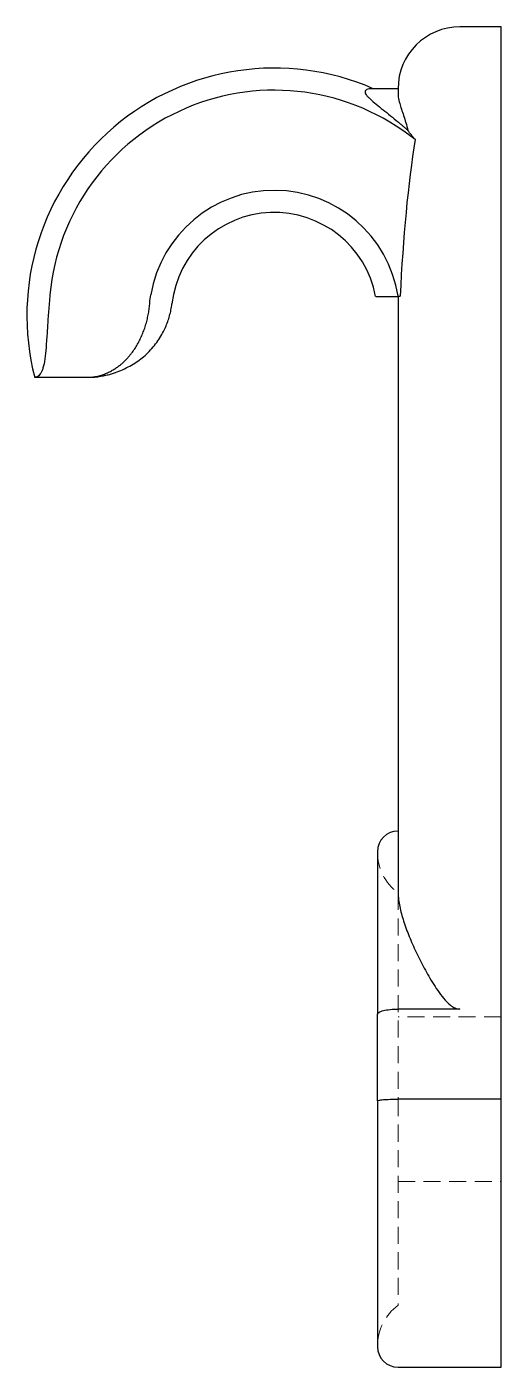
# Model space of a CAD drawing. Header units: millimetres. Extents: x 63 to 241, y 7 to 176.
# Drawn here: x 205.3 to 240.7, y 7 to 107 of the extents above.
import ezdxf

# ---------------------------------------------------------------- set-up
doc = ezdxf.new("R2010")
doc.units = ezdxf.units.MM
doc.linetypes.add('HIDDEN', pattern=[1.905, 1.27, -0.635])

msp = doc.modelspace()

# ---------------------------------------------------------------- linework, layer by layer
at = {"color": 7, "linetype": 'Continuous', "lineweight": 25}
for p, q in [((240.69, 107), (237.62, 107)), ((240.69, 101.9), (240.69, 107)), ((233, 102.38), (231.15, 102.38)), ((233, 102.38), (233, 102.09)), ((240.69, 27), (240.69, 101.9)), ((233, 86.89), (233, 42.51)), ((233.16, 86.89), (233, 86.89)), ((205.89, 80.85), (209.79, 80.85)), ((231.46, 45.46), (231.46, 33.33)), ((237.62, 33.72), (233, 33.72)), ((240.69, 27), (233, 27)), ((240.69, 7), (240.69, 27)), ((231.46, 26.87), (231.46, 8.54)), ((233, 7), (240.69, 7))]:
    msp.add_line(p, q, dxfattribs=at)
at = {"color": 7, "linetype": 'HIDDEN', "lineweight": 18}
for p, q in [((233, 42.38), (233, 27)), ((240.69, 33.15), (233, 33.15)), ((233, 27), (233, 11.62)), ((233, 20.85), (240.69, 20.85))]:
    msp.add_line(p, q, dxfattribs=at)
at = {"color": 7, "linetype": 'Continuous', "lineweight": 25}
for centre, radius, start, end in [((237.62, 102.38), 4.62, 90, 180), ((223.77, 85.46), 18.46, 66.4435, 194.4775), ((223.77, 85.46), 16.81, 51.3425, 174.7497), ((223.77, 85.46), 9.34, 8.8198, 170.5204), ((223.77, 85.46), 7.69, 10.7308, 173.5221), ((233, 45.46), 1.54, 90, 180), ((233, 8.54), 1.54, 180, 270)]:
    msp.add_arc(centre, radius, start, end, dxfattribs=at)
at = {"color": 7, "linetype": 'HIDDEN', "lineweight": 18}
for centre, start, end in [((235.31, 45.46), 180, 233.1301), ((235.31, 8.54), 126.8699, 180)]:
    msp.add_arc(centre, 3.85, start, end, dxfattribs=at)
at = {"color": 7, "linetype": 'Continuous', "lineweight": 25}
msp.add_ellipse((237.62, 79.94), major_axis=(0, 27.06), ratio=0.170541, start_param=0.810329, end_param=1.310814, dxfattribs=at)
for points, knots in [([(231.15, 102.38), (230.99, 102.38), (230.86, 102.37), (230.7, 102.33), (230.65, 102.31), (230.58, 102.26), (230.56, 102.23), (230.54, 102.16), (230.54, 102.12), (230.57, 102.03), (230.59, 101.99), (230.66, 101.88), (230.7, 101.83), (230.81, 101.72), (230.87, 101.66), (231.06, 101.48), (231.21, 101.35), (231.53, 101.09), (231.7, 100.95), (232.24, 100.53), (232.62, 100.22), (233, 99.9)], [0, 0, 0, 0, 0.125, 0.125, 0.1875, 0.1875, 0.25, 0.25, 0.3125, 0.3125, 0.375, 0.375, 0.4375, 0.4375, 0.5, 0.5, 0.625, 0.625, 0.75, 0.75, 1, 1, 1, 1]), ([(233, 102.09), (233, 102), (233, 101.88), (233.04, 101.61), (233.07, 101.46), (233.12, 101.29)], [0, 0, 0, 0, 0.5, 0.5, 1, 1, 1, 1]), ([(233.12, 101.29), (233.2, 101.02), (233.3, 100.71), (233.52, 100.04), (233.64, 99.67), (233.74, 99.26)], [0, 0, 0, 0, 0.5, 0.5, 1, 1, 1, 1]), ([(233.74, 99.26), (233.68, 99.32), (233.55, 99.43), (233.37, 99.59), (233.18, 99.75), (233.06, 99.85), (233, 99.9)], [0, 0, 0, 0, 0.252506, 0.503257, 0.75238, 1, 1, 1, 1]), ([(207.03, 87), (206.99, 86.59), (206.96, 86.19), (206.91, 85.6), (206.9, 85.4), (206.87, 85.01), (206.86, 84.82), (206.83, 84.26), (206.8, 83.9), (206.76, 83.23), (206.73, 82.91), (206.67, 82.34), (206.63, 82.09), (206.57, 81.75), (206.54, 81.65), (206.49, 81.46), (206.46, 81.38), (206.39, 81.23), (206.35, 81.16), (206.28, 81.05), (206.24, 81), (206.1, 80.88), (206, 80.85), (205.89, 80.85)], [0, 0, 0, 0, 0.125, 0.125, 0.1875, 0.1875, 0.25, 0.25, 0.375, 0.375, 0.5, 0.5, 0.625, 0.625, 0.6875, 0.6875, 0.75, 0.75, 0.8125, 0.8125, 0.875, 0.875, 1, 1, 1, 1]), ([(209.79, 80.85), (209.85, 80.85), (209.98, 80.85), (210.17, 80.86), (210.35, 80.89), (210.53, 80.92), (210.7, 80.96), (210.87, 81.01), (211.03, 81.06), (211.18, 81.12), (211.33, 81.19), (211.48, 81.26), (211.62, 81.33), (211.75, 81.41), (211.88, 81.49), (212, 81.57), (212.12, 81.65), (212.23, 81.74), (212.34, 81.82), (212.44, 81.91), (212.53, 82), (212.63, 82.08), (212.71, 82.17), (212.82, 82.29), (212.96, 82.44), (213.15, 82.68), (213.36, 82.97), (213.57, 83.31), (213.76, 83.67), (213.92, 84.04), (214.07, 84.42), (214.2, 84.81), (214.3, 85.2), (214.38, 85.6), (214.45, 86), (214.47, 86.27), (214.48, 86.4)], [0, 0, 0, 0, 0.030682, 0.060613, 0.089795, 0.118228, 0.145911, 0.172846, 0.199032, 0.224469, 0.249159, 0.273102, 0.296297, 0.318746, 0.34045, 0.361407, 0.38162, 0.401089, 0.419815, 0.437799, 0.455041, 0.471544, 0.487308, 0.502335, 0.535365, 0.567529, 0.615886, 0.662928, 0.708712, 0.753303, 0.796769, 0.839183, 0.880626, 0.921181, 0.96094, 1, 1, 1, 1]), ([(209.79, 80.85), (209.87, 80.85), (210.04, 80.85), (210.27, 80.86), (210.5, 80.88), (210.71, 80.91), (210.92, 80.95), (211.11, 80.98), (211.29, 81.02), (211.46, 81.07), (211.62, 81.11), (211.77, 81.16), (211.91, 81.2), (212.37, 81.37), (213.11, 81.72), (214.06, 82.38), (214.85, 83.19), (215.35, 83.96), (215.65, 84.57), (215.82, 85), (215.96, 85.44), (216.07, 85.88), (216.11, 86.18), (216.13, 86.33)], [0, 0, 0, 0, 0.027115, 0.053085, 0.077916, 0.101613, 0.124177, 0.145612, 0.165916, 0.185091, 0.203137, 0.220053, 0.235838, 0.250494, 0.382111, 0.500468, 0.628398, 0.749903, 0.800841, 0.851317, 0.901331, 0.950887, 1, 1, 1, 1]), ([(233, 42.51), (233, 42.18), (233.04, 41.84), (233.16, 41.15), (233.26, 40.79), (233.48, 40.05), (233.62, 39.66), (233.93, 38.9), (234.09, 38.51), (234.46, 37.72), (234.66, 37.32), (235.09, 36.52), (235.31, 36.11), (235.69, 35.51), (235.82, 35.31), (236.09, 34.91), (236.24, 34.71), (236.55, 34.34), (236.72, 34.15), (237.02, 33.92), (237.13, 33.86), (237.36, 33.75), (237.49, 33.72), (237.62, 33.72)], [0, 0, 0, 0, 0.125, 0.125, 0.25, 0.25, 0.375, 0.375, 0.5, 0.5, 0.625, 0.625, 0.75, 0.75, 0.8125, 0.8125, 0.875, 0.875, 0.9375, 0.9375, 0.96875, 0.96875, 1, 1, 1, 1]), ([(231.46, 33.33), (231.46, 33.38), (231.5, 33.43), (231.66, 33.53), (231.77, 33.57), (232.05, 33.64), (232.22, 33.67), (232.6, 33.71), (232.8, 33.72), (233, 33.72)], [0, 0, 0, 0, 0.25, 0.25, 0.5, 0.5, 0.75, 0.75, 1, 1, 1, 1]), ([(231.46, 26.87), (231.46, 27.96), (231.47, 29.04), (231.47, 31.19), (231.46, 32.27), (231.46, 33.33)], [0, 0, 0, 0, 0.5, 0.5, 1, 1, 1, 1]), ([(231.46, 26.87), (231.46, 26.89), (231.5, 26.9), (231.66, 26.93), (231.77, 26.95), (232.05, 26.97), (232.22, 26.98), (232.6, 27), (232.8, 27), (233, 27)], [0, 0, 0, 0, 0.25, 0.25, 0.5, 0.5, 0.75, 0.75, 1, 1, 1, 1])]:
    msp.add_open_spline(points, degree=3, knots=knots, dxfattribs=at)
for points in [[(234.27, 98.59), (234.08, 98.83), (233.9, 99.05), (233.74, 99.26)], [(214.48, 86.4), (214.5, 86.6), (214.52, 86.8), (214.56, 87)], [(231.33, 86.89), (231.83, 86.89), (232.39, 86.89), (233, 86.89)]]:
    msp.add_open_spline(points, degree=3, dxfattribs=at)

doc.saveas('drawing.dxf')
